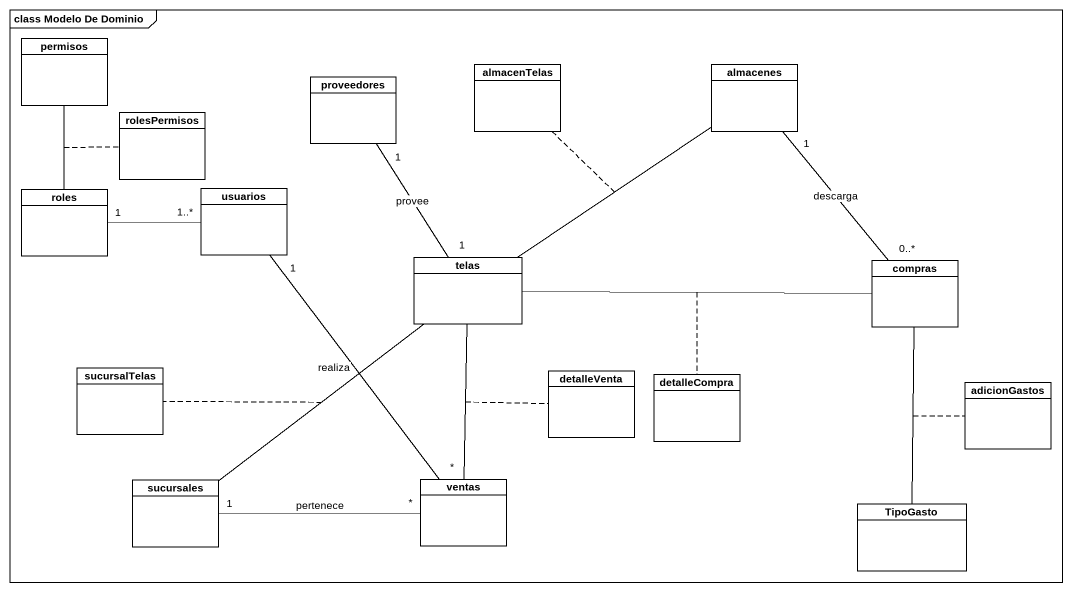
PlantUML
@startuml
mainframe class Modelo De Dominio
hide circle
hide empty members
class permisos
class almacenTelas
class almacenes
class rolesPermisos
class proveedores
class roles
class usuarios
class telas
class compras
class sucursalTelas
class detalleVenta
class detalleCompra
class adicionGastos
class sucursales
class ventas
class TipoGasto
almacenes -- telas
(almacenes, telas) .. almacenTelas
almacenes "1" -- "0..*" compras : descarga
proveedores "1" -- "1" telas : provee
roles -up- permisos
(roles, permisos) .. rolesPermisos
roles "1" -right- "1..*" usuarios
usuarios "1" -- "*" ventas : realiza
telas -right- compras
(telas, compras) .. detalleCompra
telas -- sucursales
(telas, sucursales) .. sucursalTelas
sucursales "1" -right- "*" ventas : pertenece
ventas -up- telas
(ventas, telas) .. detalleVenta
TipoGasto -up- compras
(TipoGasto, compras) .. adicionGastos
@enduml
